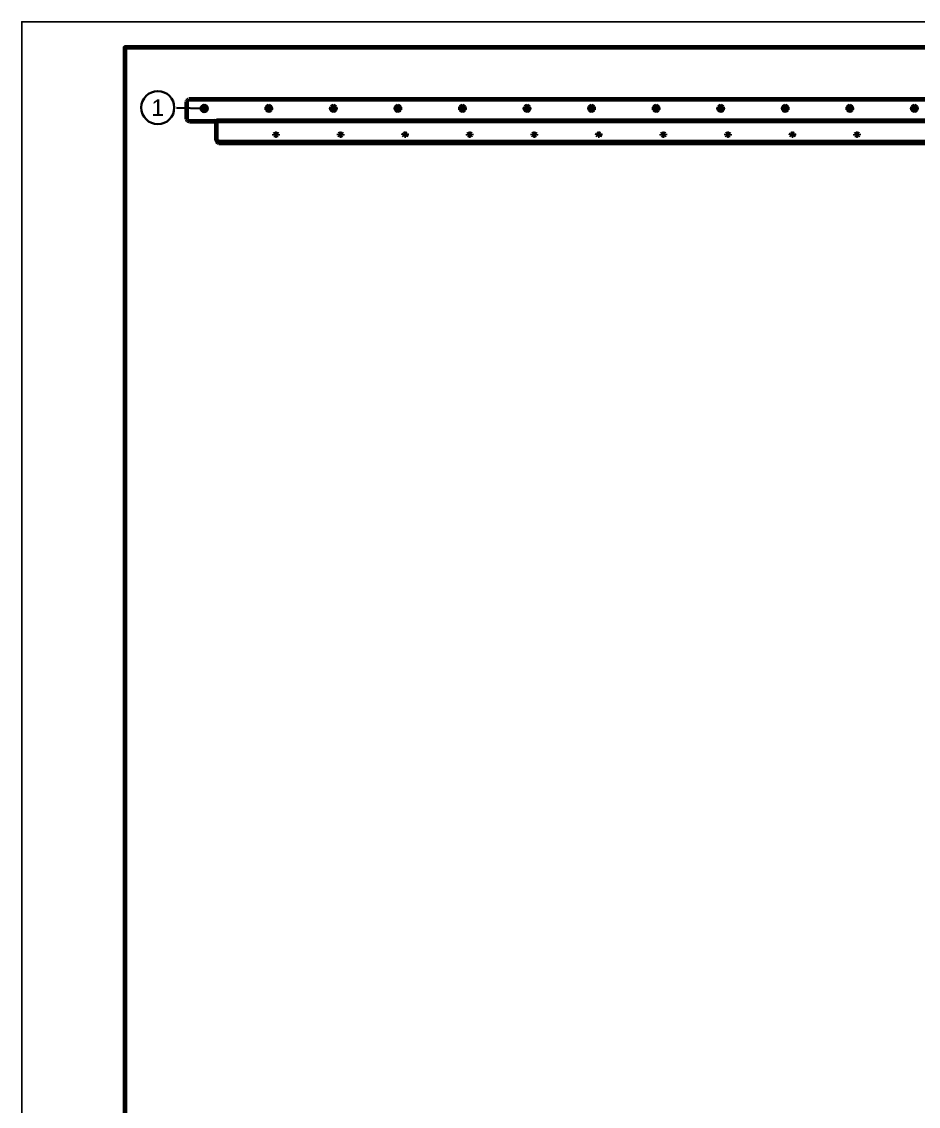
# Model space of a CAD drawing. Header units: millimetres. Extents: x 0 to 599, y 0 to 420.
# Drawn here: x 0 to 173.6, y 210 to 420 of the extents above; entities that cross this region are included whole.
import ezdxf
from ezdxf.enums import TextEntityAlignment as Align

# ---------------------------------------------------------------- set-up
doc = ezdxf.new("R2010")
doc.units = ezdxf.units.MM
doc.styles.add('GOST', font='Arial')

msp = doc.modelspace()

# ---------------------------------------------------------------- linework, layer by layer
at = {"color": 7, "lineweight": 35}
msp.add_line((29.95, 403.29), (35.35, 403.2), dxfattribs=at)
at = {"color": 1, "lineweight": 70}
for p, q in [((32, 404.5), (32.01, 404.61)), ((32, 401.2), (32, 404.5)), ((32.01, 404.61), (32.05, 404.72)), ((32.05, 404.72), (32.11, 404.81)), ((32.11, 404.81), (32.19, 404.89)), ((32.19, 404.89), (32.28, 404.95)), ((32.28, 404.95), (32.39, 404.99)), ((32.39, 404.99), (32.5, 405)), ((32.5, 405), (316.75, 405)), ((35.35, 403.69), (34.92, 403.45)), ((34.92, 403.45), (34.92, 402.95)), ((34.95, 403.23), (34.97, 403.34)), ((34.95, 403.12), (34.95, 403.23)), ((34.97, 403.34), (35.02, 403.43)), ((35.02, 403.43), (35.09, 403.51)), ((35.09, 403.51), (35.19, 403.57)), ((35.1, 403.2), (35.12, 403.29)), ((35.12, 403.11), (35.1, 403.2)), ((35.12, 403.29), (35.16, 403.36)), ((35.16, 403.36), (35.22, 403.42)), ((35.19, 403.57), (35.29, 403.6)), ((35.22, 403.42), (35.31, 403.45)), ((35.29, 403.6), (35.41, 403.6)), ((35.31, 403.45), (35.39, 403.45)), ((35.77, 403.45), (35.35, 403.69)), ((35.39, 403.45), (35.47, 403.42)), ((35.41, 403.6), (35.51, 403.57)), ((35.47, 403.42), (35.54, 403.36)), ((35.51, 403.57), (35.61, 403.51)), ((35.54, 403.36), (35.58, 403.29)), ((35.58, 403.29), (35.6, 403.2)), ((35.6, 403.2), (35.58, 403.11)), ((35.61, 403.51), (35.68, 403.43)), ((35.68, 403.43), (35.73, 403.34)), ((35.73, 403.34), (35.75, 403.23)), ((35.75, 403.23), (35.75, 403.12)), ((35.77, 402.95), (35.77, 403.45)), ((47.85, 403.69), (47.42, 403.45)), ((47.42, 403.45), (47.42, 402.95)), ((47.45, 403.23), (47.47, 403.34)), ((47.45, 403.12), (47.45, 403.23)), ((47.47, 403.34), (47.52, 403.43)), ((47.52, 403.43), (47.59, 403.51)), ((47.59, 403.51), (47.69, 403.57)), ((47.6, 403.2), (47.62, 403.29)), ((47.62, 403.11), (47.6, 403.2)), ((47.62, 403.29), (47.66, 403.36)), ((47.66, 403.36), (47.72, 403.42)), ((47.69, 403.57), (47.79, 403.6)), ((47.72, 403.42), (47.81, 403.45)), ((47.79, 403.6), (47.91, 403.6)), ((47.81, 403.45), (47.89, 403.45)), ((48.27, 403.45), (47.85, 403.69)), ((47.89, 403.45), (47.97, 403.42)), ((47.91, 403.6), (48.01, 403.57)), ((47.97, 403.42), (48.04, 403.36)), ((48.01, 403.57), (48.11, 403.51)), ((48.04, 403.36), (48.08, 403.29)), ((48.08, 403.29), (48.1, 403.2)), ((48.1, 403.2), (48.08, 403.11)), ((48.11, 403.51), (48.18, 403.43)), ((48.18, 403.43), (48.23, 403.34)), ((48.23, 403.34), (48.25, 403.23)), ((48.25, 403.23), (48.25, 403.12)), ((48.27, 402.95), (48.27, 403.45)), ((60.35, 403.69), (59.92, 403.45)), ((59.92, 403.45), (59.92, 402.95)), ((59.95, 403.23), (59.97, 403.34)), ((59.95, 403.12), (59.95, 403.23)), ((59.97, 403.34), (60.02, 403.43)), ((60.02, 403.43), (60.09, 403.51)), ((60.09, 403.51), (60.19, 403.57)), ((60.1, 403.2), (60.12, 403.29)), ((60.12, 403.11), (60.1, 403.2)), ((60.12, 403.29), (60.16, 403.36)), ((60.16, 403.36), (60.22, 403.42)), ((60.19, 403.57), (60.29, 403.6)), ((60.22, 403.42), (60.31, 403.45)), ((60.29, 403.6), (60.41, 403.6)), ((60.31, 403.45), (60.39, 403.45)), ((60.77, 403.45), (60.35, 403.69)), ((60.39, 403.45), (60.47, 403.42)), ((60.41, 403.6), (60.51, 403.57)), ((60.47, 403.42), (60.54, 403.36)), ((60.51, 403.57), (60.61, 403.51)), ((60.54, 403.36), (60.58, 403.29)), ((60.58, 403.29), (60.6, 403.2)), ((60.6, 403.2), (60.58, 403.11)), ((60.61, 403.51), (60.68, 403.43)), ((60.68, 403.43), (60.73, 403.34)), ((60.73, 403.34), (60.75, 403.23)), ((60.75, 403.23), (60.75, 403.12)), ((60.77, 402.95), (60.77, 403.45)), ((72.85, 403.69), (72.42, 403.45)), ((72.42, 403.45), (72.42, 402.95)), ((72.45, 403.23), (72.47, 403.34)), ((72.45, 403.12), (72.45, 403.23)), ((72.47, 403.34), (72.52, 403.43)), ((72.52, 403.43), (72.59, 403.51)), ((72.59, 403.51), (72.69, 403.57)), ((72.6, 403.2), (72.62, 403.29)), ((72.62, 403.11), (72.6, 403.2)), ((72.62, 403.29), (72.66, 403.36)), ((72.66, 403.36), (72.72, 403.42)), ((72.69, 403.57), (72.79, 403.6)), ((72.72, 403.42), (72.81, 403.45)), ((72.79, 403.6), (72.91, 403.6)), ((72.81, 403.45), (72.89, 403.45)), ((73.27, 403.45), (72.85, 403.69)), ((72.89, 403.45), (72.97, 403.42)), ((72.91, 403.6), (73.01, 403.57)), ((72.97, 403.42), (73.04, 403.36)), ((73.01, 403.57), (73.11, 403.51)), ((73.04, 403.36), (73.08, 403.29)), ((73.08, 403.29), (73.1, 403.2)), ((73.1, 403.2), (73.08, 403.11)), ((73.11, 403.51), (73.18, 403.43)), ((73.18, 403.43), (73.23, 403.34)), ((73.23, 403.34), (73.25, 403.23)), ((73.25, 403.23), (73.25, 403.12)), ((73.27, 402.95), (73.27, 403.45)), ((85.35, 403.69), (84.92, 403.45)), ((84.92, 403.45), (84.92, 402.95)), ((84.95, 403.23), (84.97, 403.34)), ((84.95, 403.12), (84.95, 403.23)), ((84.97, 403.34), (85.02, 403.43)), ((85.02, 403.43), (85.09, 403.51)), ((85.09, 403.51), (85.19, 403.57)), ((85.1, 403.2), (85.12, 403.29)), ((85.12, 403.11), (85.1, 403.2)), ((85.12, 403.29), (85.16, 403.36)), ((85.16, 403.36), (85.22, 403.42)), ((85.19, 403.57), (85.29, 403.6)), ((85.22, 403.42), (85.31, 403.45)), ((85.29, 403.6), (85.41, 403.6)), ((85.31, 403.45), (85.39, 403.45)), ((85.77, 403.45), (85.35, 403.69)), ((85.39, 403.45), (85.47, 403.42)), ((85.41, 403.6), (85.51, 403.57)), ((85.47, 403.42), (85.54, 403.36)), ((85.51, 403.57), (85.61, 403.51)), ((85.54, 403.36), (85.58, 403.29)), ((85.58, 403.29), (85.6, 403.2)), ((85.6, 403.2), (85.58, 403.11)), ((85.61, 403.51), (85.68, 403.43)), ((85.68, 403.43), (85.73, 403.34)), ((85.73, 403.34), (85.75, 403.23)), ((85.75, 403.23), (85.75, 403.12)), ((85.77, 402.95), (85.77, 403.45)), ((97.85, 403.69), (97.42, 403.45)), ((97.42, 403.45), (97.42, 402.95)), ((97.45, 403.23), (97.47, 403.34)), ((97.45, 403.12), (97.45, 403.23)), ((97.47, 403.34), (97.52, 403.43)), ((97.52, 403.43), (97.59, 403.51)), ((97.59, 403.51), (97.69, 403.57)), ((97.6, 403.2), (97.62, 403.29)), ((97.62, 403.11), (97.6, 403.2)), ((97.62, 403.29), (97.66, 403.36)), ((97.66, 403.36), (97.72, 403.42)), ((97.69, 403.57), (97.79, 403.6)), ((97.72, 403.42), (97.81, 403.45)), ((97.79, 403.6), (97.91, 403.6)), ((97.81, 403.45), (97.89, 403.45)), ((98.27, 403.45), (97.85, 403.69)), ((97.89, 403.45), (97.97, 403.42)), ((97.91, 403.6), (98.01, 403.57)), ((97.97, 403.42), (98.04, 403.36)), ((98.01, 403.57), (98.11, 403.51)), ((98.04, 403.36), (98.08, 403.29)), ((98.08, 403.29), (98.1, 403.2)), ((98.1, 403.2), (98.08, 403.11)), ((98.11, 403.51), (98.18, 403.43)), ((98.18, 403.43), (98.23, 403.34)), ((98.23, 403.34), (98.25, 403.23)), ((98.25, 403.23), (98.25, 403.12)), ((98.27, 402.95), (98.27, 403.45)), ((110.35, 403.69), (109.92, 403.45)), ((109.92, 403.45), (109.92, 402.95)), ((109.95, 403.23), (109.97, 403.34)), ((109.95, 403.12), (109.95, 403.23)), ((109.97, 403.34), (110.02, 403.43)), ((110.02, 403.43), (110.09, 403.51)), ((110.09, 403.51), (110.19, 403.57)), ((110.1, 403.2), (110.12, 403.29)), ((110.12, 403.11), (110.1, 403.2)), ((110.12, 403.29), (110.16, 403.36)), ((110.16, 403.36), (110.22, 403.42)), ((110.19, 403.57), (110.29, 403.6)), ((110.22, 403.42), (110.31, 403.45)), ((110.29, 403.6), (110.41, 403.6)), ((110.31, 403.45), (110.39, 403.45)), ((110.77, 403.45), (110.35, 403.69)), ((110.39, 403.45), (110.47, 403.42)), ((110.41, 403.6), (110.51, 403.57)), ((110.47, 403.42), (110.54, 403.36)), ((110.51, 403.57), (110.61, 403.51)), ((110.54, 403.36), (110.58, 403.29)), ((110.58, 403.29), (110.6, 403.2)), ((110.6, 403.2), (110.58, 403.11)), ((110.61, 403.51), (110.68, 403.43)), ((110.68, 403.43), (110.73, 403.34)), ((110.73, 403.34), (110.75, 403.23)), ((110.75, 403.23), (110.75, 403.12)), ((110.77, 402.95), (110.77, 403.45)), ((122.85, 403.69), (122.42, 403.45)), ((122.42, 403.45), (122.42, 402.95)), ((122.45, 403.23), (122.47, 403.34)), ((122.45, 403.12), (122.45, 403.23)), ((122.47, 403.34), (122.52, 403.43)), ((122.52, 403.43), (122.59, 403.51)), ((122.59, 403.51), (122.69, 403.57)), ((122.6, 403.2), (122.62, 403.29)), ((122.62, 403.11), (122.6, 403.2)), ((122.62, 403.29), (122.66, 403.36)), ((122.66, 403.36), (122.72, 403.42)), ((122.69, 403.57), (122.79, 403.6)), ((122.72, 403.42), (122.81, 403.45)), ((122.79, 403.6), (122.91, 403.6)), ((122.81, 403.45), (122.89, 403.45)), ((123.27, 403.45), (122.85, 403.69)), ((122.89, 403.45), (122.97, 403.42)), ((122.91, 403.6), (123.01, 403.57)), ((122.97, 403.42), (123.04, 403.36)), ((123.01, 403.57), (123.11, 403.51)), ((123.04, 403.36), (123.08, 403.29)), ((123.08, 403.29), (123.1, 403.2)), ((123.1, 403.2), (123.08, 403.11)), ((123.11, 403.51), (123.18, 403.43)), ((123.18, 403.43), (123.23, 403.34)), ((123.23, 403.34), (123.25, 403.23)), ((123.25, 403.23), (123.25, 403.12)), ((123.27, 402.95), (123.27, 403.45)), ((135.35, 403.69), (134.92, 403.45)), ((134.92, 403.45), (134.92, 402.95)), ((134.95, 403.23), (134.97, 403.34)), ((134.95, 403.12), (134.95, 403.23)), ((134.97, 403.34), (135.02, 403.43)), ((135.02, 403.43), (135.09, 403.51)), ((135.09, 403.51), (135.19, 403.57)), ((135.1, 403.2), (135.12, 403.29)), ((135.12, 403.11), (135.1, 403.2)), ((135.12, 403.29), (135.16, 403.36)), ((135.16, 403.36), (135.22, 403.42)), ((135.19, 403.57), (135.29, 403.6)), ((135.22, 403.42), (135.31, 403.45)), ((135.29, 403.6), (135.41, 403.6)), ((135.31, 403.45), (135.39, 403.45)), ((135.77, 403.45), (135.35, 403.69)), ((135.39, 403.45), (135.47, 403.42)), ((135.41, 403.6), (135.51, 403.57)), ((135.47, 403.42), (135.54, 403.36)), ((135.51, 403.57), (135.61, 403.51)), ((135.54, 403.36), (135.58, 403.29)), ((135.58, 403.29), (135.6, 403.2)), ((135.6, 403.2), (135.58, 403.11)), ((135.61, 403.51), (135.68, 403.43)), ((135.68, 403.43), (135.73, 403.34)), ((135.73, 403.34), (135.75, 403.23)), ((135.75, 403.23), (135.75, 403.12)), ((135.77, 402.95), (135.77, 403.45)), ((147.85, 403.69), (147.42, 403.45)), ((147.42, 403.45), (147.42, 402.95)), ((147.45, 403.23), (147.47, 403.34)), ((147.45, 403.12), (147.45, 403.23)), ((147.47, 403.34), (147.52, 403.43)), ((147.52, 403.43), (147.59, 403.51)), ((147.59, 403.51), (147.69, 403.57)), ((147.6, 403.2), (147.62, 403.29)), ((147.62, 403.11), (147.6, 403.2)), ((147.62, 403.29), (147.66, 403.36)), ((147.66, 403.36), (147.72, 403.42)), ((147.69, 403.57), (147.79, 403.6)), ((147.72, 403.42), (147.81, 403.45)), ((147.79, 403.6), (147.91, 403.6)), ((147.81, 403.45), (147.89, 403.45)), ((148.27, 403.45), (147.85, 403.69)), ((147.89, 403.45), (147.97, 403.42)), ((147.91, 403.6), (148.01, 403.57)), ((147.97, 403.42), (148.04, 403.36)), ((148.01, 403.57), (148.11, 403.51)), ((148.04, 403.36), (148.08, 403.29)), ((148.08, 403.29), (148.1, 403.2)), ((148.1, 403.2), (148.08, 403.11)), ((148.11, 403.51), (148.18, 403.43)), ((148.18, 403.43), (148.23, 403.34)), ((148.23, 403.34), (148.25, 403.23)), ((148.25, 403.23), (148.25, 403.12)), ((148.27, 402.95), (148.27, 403.45)), ((160.35, 403.69), (159.92, 403.45)), ((159.92, 403.45), (159.92, 402.95)), ((159.95, 403.23), (159.97, 403.34)), ((159.95, 403.12), (159.95, 403.23)), ((159.97, 403.34), (160.02, 403.43)), ((160.02, 403.43), (160.09, 403.51)), ((160.09, 403.51), (160.19, 403.57)), ((160.1, 403.2), (160.12, 403.29)), ((160.12, 403.11), (160.1, 403.2)), ((160.12, 403.29), (160.16, 403.36)), ((160.16, 403.36), (160.22, 403.42)), ((160.19, 403.57), (160.29, 403.6)), ((160.22, 403.42), (160.31, 403.45)), ((160.29, 403.6), (160.41, 403.6)), ((160.31, 403.45), (160.39, 403.45)), ((160.77, 403.45), (160.35, 403.69)), ((160.39, 403.45), (160.47, 403.42)), ((160.41, 403.6), (160.51, 403.57)), ((160.47, 403.42), (160.54, 403.36)), ((160.51, 403.57), (160.61, 403.51)), ((160.54, 403.36), (160.58, 403.29)), ((160.58, 403.29), (160.6, 403.2)), ((160.6, 403.2), (160.58, 403.11)), ((160.61, 403.51), (160.68, 403.43)), ((160.68, 403.43), (160.73, 403.34)), ((160.73, 403.34), (160.75, 403.23)), ((160.75, 403.23), (160.75, 403.12)), ((160.77, 402.95), (160.77, 403.45)), ((172.85, 403.69), (172.42, 403.45)), ((172.42, 403.45), (172.42, 402.95)), ((172.45, 403.23), (172.47, 403.34)), ((172.45, 403.12), (172.45, 403.23)), ((172.47, 403.34), (172.52, 403.43)), ((172.52, 403.43), (172.59, 403.51)), ((172.59, 403.51), (172.69, 403.57)), ((172.6, 403.2), (172.62, 403.29)), ((172.62, 403.11), (172.6, 403.2)), ((172.62, 403.29), (172.66, 403.36)), ((172.66, 403.36), (172.72, 403.42)), ((172.69, 403.57), (172.79, 403.6)), ((172.72, 403.42), (172.81, 403.45)), ((172.79, 403.6), (172.91, 403.6)), ((172.81, 403.45), (172.89, 403.45)), ((173.27, 403.45), (172.85, 403.69)), ((172.89, 403.45), (172.97, 403.42)), ((172.91, 403.6), (173.01, 403.57)), ((172.97, 403.42), (173.04, 403.36)), ((173.01, 403.57), (173.11, 403.51)), ((173.04, 403.36), (173.08, 403.29)), ((173.08, 403.29), (173.1, 403.2)), ((173.1, 403.2), (173.08, 403.11)), ((173.11, 403.51), (173.18, 403.43)), ((173.18, 403.43), (173.23, 403.34)), ((173.23, 403.34), (173.25, 403.23)), ((173.25, 403.23), (173.25, 403.12)), ((173.27, 402.95), (173.27, 403.45)), ((32.01, 401.09), (32, 401.2)), ((34.92, 402.95), (35.35, 402.71)), ((34.99, 403.01), (34.95, 403.12)), ((35.05, 402.92), (34.99, 403.01)), ((35.14, 402.85), (35.05, 402.92)), ((35.16, 403.04), (35.12, 403.11)), ((35.24, 402.81), (35.14, 402.85)), ((35.22, 402.98), (35.16, 403.04)), ((35.31, 402.95), (35.22, 402.98)), ((35.35, 402.79), (35.24, 402.81)), ((35.39, 402.95), (35.31, 402.95)), ((35.35, 402.71), (35.77, 402.95)), ((35.46, 402.81), (35.35, 402.79)), ((35.47, 402.98), (35.39, 402.95)), ((35.56, 402.85), (35.46, 402.81)), ((35.54, 403.04), (35.47, 402.98)), ((35.58, 403.11), (35.54, 403.04)), ((35.65, 402.92), (35.56, 402.85)), ((35.71, 403.01), (35.65, 402.92)), ((35.75, 403.12), (35.71, 403.01)), ((47.42, 402.95), (47.85, 402.71)), ((47.49, 403.01), (47.45, 403.12)), ((47.55, 402.92), (47.49, 403.01)), ((47.64, 402.85), (47.55, 402.92)), ((47.66, 403.04), (47.62, 403.11)), ((47.74, 402.81), (47.64, 402.85)), ((47.72, 402.98), (47.66, 403.04)), ((47.81, 402.95), (47.72, 402.98)), ((47.85, 402.79), (47.74, 402.81)), ((47.89, 402.95), (47.81, 402.95)), ((47.85, 402.71), (48.27, 402.95)), ((47.96, 402.81), (47.85, 402.79)), ((47.97, 402.98), (47.89, 402.95)), ((48.06, 402.85), (47.96, 402.81)), ((48.04, 403.04), (47.97, 402.98)), ((48.08, 403.11), (48.04, 403.04)), ((48.15, 402.92), (48.06, 402.85)), ((48.21, 403.01), (48.15, 402.92)), ((48.25, 403.12), (48.21, 403.01)), ((59.92, 402.95), (60.35, 402.71)), ((59.99, 403.01), (59.95, 403.12)), ((60.05, 402.92), (59.99, 403.01)), ((60.14, 402.85), (60.05, 402.92)), ((60.16, 403.04), (60.12, 403.11)), ((60.24, 402.81), (60.14, 402.85)), ((60.22, 402.98), (60.16, 403.04)), ((60.31, 402.95), (60.22, 402.98)), ((60.35, 402.79), (60.24, 402.81)), ((60.39, 402.95), (60.31, 402.95)), ((60.35, 402.71), (60.77, 402.95)), ((60.46, 402.81), (60.35, 402.79)), ((60.47, 402.98), (60.39, 402.95)), ((60.56, 402.85), (60.46, 402.81)), ((60.54, 403.04), (60.47, 402.98)), ((60.58, 403.11), (60.54, 403.04)), ((60.65, 402.92), (60.56, 402.85)), ((60.71, 403.01), (60.65, 402.92)), ((60.75, 403.12), (60.71, 403.01)), ((72.42, 402.95), (72.85, 402.71)), ((72.49, 403.01), (72.45, 403.12)), ((72.55, 402.92), (72.49, 403.01)), ((72.64, 402.85), (72.55, 402.92)), ((72.66, 403.04), (72.62, 403.11)), ((72.74, 402.81), (72.64, 402.85)), ((72.72, 402.98), (72.66, 403.04)), ((72.81, 402.95), (72.72, 402.98)), ((72.85, 402.79), (72.74, 402.81)), ((72.89, 402.95), (72.81, 402.95)), ((72.85, 402.71), (73.27, 402.95)), ((72.96, 402.81), (72.85, 402.79)), ((72.97, 402.98), (72.89, 402.95)), ((73.06, 402.85), (72.96, 402.81)), ((73.04, 403.04), (72.97, 402.98)), ((73.08, 403.11), (73.04, 403.04)), ((73.15, 402.92), (73.06, 402.85)), ((73.21, 403.01), (73.15, 402.92)), ((73.25, 403.12), (73.21, 403.01)), ((84.92, 402.95), (85.35, 402.71)), ((84.99, 403.01), (84.95, 403.12)), ((85.05, 402.92), (84.99, 403.01)), ((85.14, 402.85), (85.05, 402.92)), ((85.16, 403.04), (85.12, 403.11)), ((85.24, 402.81), (85.14, 402.85)), ((85.22, 402.98), (85.16, 403.04)), ((85.31, 402.95), (85.22, 402.98)), ((85.35, 402.79), (85.24, 402.81)), ((85.39, 402.95), (85.31, 402.95)), ((85.35, 402.71), (85.77, 402.95)), ((85.46, 402.81), (85.35, 402.79)), ((85.47, 402.98), (85.39, 402.95)), ((85.56, 402.85), (85.46, 402.81)), ((85.54, 403.04), (85.47, 402.98)), ((85.58, 403.11), (85.54, 403.04)), ((85.65, 402.92), (85.56, 402.85)), ((85.71, 403.01), (85.65, 402.92)), ((85.75, 403.12), (85.71, 403.01)), ((97.42, 402.95), (97.85, 402.71)), ((97.49, 403.01), (97.45, 403.12)), ((97.55, 402.92), (97.49, 403.01)), ((97.64, 402.85), (97.55, 402.92)), ((97.66, 403.04), (97.62, 403.11)), ((97.74, 402.81), (97.64, 402.85)), ((97.72, 402.98), (97.66, 403.04)), ((97.81, 402.95), (97.72, 402.98)), ((97.85, 402.79), (97.74, 402.81)), ((97.89, 402.95), (97.81, 402.95)), ((97.85, 402.71), (98.27, 402.95)), ((97.96, 402.81), (97.85, 402.79)), ((97.97, 402.98), (97.89, 402.95)), ((98.06, 402.85), (97.96, 402.81)), ((98.04, 403.04), (97.97, 402.98)), ((98.08, 403.11), (98.04, 403.04)), ((98.15, 402.92), (98.06, 402.85)), ((98.21, 403.01), (98.15, 402.92)), ((98.25, 403.12), (98.21, 403.01)), ((109.92, 402.95), (110.35, 402.71)), ((109.99, 403.01), (109.95, 403.12)), ((110.05, 402.92), (109.99, 403.01)), ((110.14, 402.85), (110.05, 402.92)), ((110.16, 403.04), (110.12, 403.11)), ((110.24, 402.81), (110.14, 402.85)), ((110.22, 402.98), (110.16, 403.04)), ((110.31, 402.95), (110.22, 402.98)), ((110.35, 402.79), (110.24, 402.81)), ((110.39, 402.95), (110.31, 402.95)), ((110.35, 402.71), (110.77, 402.95)), ((110.46, 402.81), (110.35, 402.79)), ((110.47, 402.98), (110.39, 402.95)), ((110.56, 402.85), (110.46, 402.81)), ((110.54, 403.04), (110.47, 402.98)), ((110.58, 403.11), (110.54, 403.04)), ((110.65, 402.92), (110.56, 402.85)), ((110.71, 403.01), (110.65, 402.92)), ((110.75, 403.12), (110.71, 403.01)), ((122.42, 402.95), (122.85, 402.71)), ((122.49, 403.01), (122.45, 403.12)), ((122.55, 402.92), (122.49, 403.01)), ((122.64, 402.85), (122.55, 402.92)), ((122.66, 403.04), (122.62, 403.11)), ((122.74, 402.81), (122.64, 402.85)), ((122.72, 402.98), (122.66, 403.04)), ((122.81, 402.95), (122.72, 402.98)), ((122.85, 402.79), (122.74, 402.81)), ((122.89, 402.95), (122.81, 402.95)), ((122.85, 402.71), (123.27, 402.95)), ((122.96, 402.81), (122.85, 402.79)), ((122.97, 402.98), (122.89, 402.95)), ((123.06, 402.85), (122.96, 402.81)), ((123.04, 403.04), (122.97, 402.98)), ((123.08, 403.11), (123.04, 403.04)), ((123.15, 402.92), (123.06, 402.85)), ((123.21, 403.01), (123.15, 402.92)), ((123.25, 403.12), (123.21, 403.01)), ((134.92, 402.95), (135.35, 402.71)), ((134.99, 403.01), (134.95, 403.12)), ((135.05, 402.92), (134.99, 403.01)), ((135.14, 402.85), (135.05, 402.92)), ((135.16, 403.04), (135.12, 403.11)), ((135.24, 402.81), (135.14, 402.85)), ((135.22, 402.98), (135.16, 403.04)), ((135.31, 402.95), (135.22, 402.98)), ((135.35, 402.79), (135.24, 402.81)), ((135.39, 402.95), (135.31, 402.95)), ((135.35, 402.71), (135.77, 402.95)), ((135.46, 402.81), (135.35, 402.79)), ((135.47, 402.98), (135.39, 402.95)), ((135.56, 402.85), (135.46, 402.81)), ((135.54, 403.04), (135.47, 402.98)), ((135.58, 403.11), (135.54, 403.04)), ((135.65, 402.92), (135.56, 402.85)), ((135.71, 403.01), (135.65, 402.92)), ((135.75, 403.12), (135.71, 403.01)), ((147.42, 402.95), (147.85, 402.71)), ((147.49, 403.01), (147.45, 403.12)), ((147.55, 402.92), (147.49, 403.01)), ((147.64, 402.85), (147.55, 402.92)), ((147.66, 403.04), (147.62, 403.11)), ((147.74, 402.81), (147.64, 402.85)), ((147.72, 402.98), (147.66, 403.04)), ((147.81, 402.95), (147.72, 402.98)), ((147.85, 402.79), (147.74, 402.81)), ((147.89, 402.95), (147.81, 402.95)), ((147.85, 402.71), (148.27, 402.95)), ((147.96, 402.81), (147.85, 402.79)), ((147.97, 402.98), (147.89, 402.95)), ((148.06, 402.85), (147.96, 402.81)), ((148.04, 403.04), (147.97, 402.98)), ((148.08, 403.11), (148.04, 403.04)), ((148.15, 402.92), (148.06, 402.85)), ((148.21, 403.01), (148.15, 402.92)), ((148.25, 403.12), (148.21, 403.01)), ((159.92, 402.95), (160.35, 402.71)), ((159.99, 403.01), (159.95, 403.12)), ((160.05, 402.92), (159.99, 403.01)), ((160.14, 402.85), (160.05, 402.92)), ((160.16, 403.04), (160.12, 403.11)), ((160.24, 402.81), (160.14, 402.85)), ((160.22, 402.98), (160.16, 403.04)), ((160.31, 402.95), (160.22, 402.98)), ((160.35, 402.79), (160.24, 402.81)), ((160.39, 402.95), (160.31, 402.95)), ((160.35, 402.71), (160.77, 402.95)), ((160.46, 402.81), (160.35, 402.79)), ((160.47, 402.98), (160.39, 402.95)), ((160.56, 402.85), (160.46, 402.81)), ((160.54, 403.04), (160.47, 402.98)), ((160.58, 403.11), (160.54, 403.04)), ((160.65, 402.92), (160.56, 402.85)), ((160.71, 403.01), (160.65, 402.92)), ((160.75, 403.12), (160.71, 403.01)), ((172.42, 402.95), (172.85, 402.71)), ((172.49, 403.01), (172.45, 403.12)), ((172.55, 402.92), (172.49, 403.01)), ((172.64, 402.85), (172.55, 402.92)), ((172.66, 403.04), (172.62, 403.11)), ((172.74, 402.81), (172.64, 402.85)), ((172.72, 402.98), (172.66, 403.04)), ((172.81, 402.95), (172.72, 402.98)), ((172.85, 402.79), (172.74, 402.81)), ((172.89, 402.95), (172.81, 402.95)), ((172.85, 402.71), (173.27, 402.95)), ((172.96, 402.81), (172.85, 402.79)), ((172.97, 402.98), (172.89, 402.95)), ((173.06, 402.85), (172.96, 402.81)), ((173.04, 403.04), (172.97, 402.98)), ((173.08, 403.11), (173.04, 403.04)), ((173.15, 402.92), (173.06, 402.85)), ((173.21, 403.01), (173.15, 402.92)), ((173.25, 403.12), (173.21, 403.01)), ((32.05, 400.98), (32.01, 401.09)), ((32.11, 400.89), (32.05, 400.98)), ((32.19, 400.81), (32.11, 400.89)), ((32.28, 400.75), (32.19, 400.81)), ((32.39, 400.71), (32.28, 400.75)), ((32.5, 400.7), (32.39, 400.71)), ((37.65, 400.7), (32.5, 400.7)), ((37.65, 400.86), (37.66, 400.89)), ((37.65, 400.7), (37.65, 400.86)), ((37.66, 400.89), (37.7, 400.91)), ((37.7, 400.91), (37.74, 400.89)), ((37.74, 400.89), (37.75, 400.86)), ((37.75, 400.85), (37.75, 400.86)), ((37.75, 400.86), (317.25, 400.86)), ((37.75, 400.84), (37.75, 400.85)), ((37.75, 400.83), (37.75, 400.84)), ((37.75, 400.81), (37.75, 400.83)), ((37.75, 400.8), (37.75, 400.81)), ((37.75, 400.79), (37.75, 400.8)), ((37.75, 400.78), (37.75, 400.79)), ((37.75, 400.77), (37.75, 400.78)), ((37.75, 400.76), (37.75, 400.77)), ((37.75, 400.75), (37.75, 400.76)), ((37.75, 400.74), (37.75, 400.75)), ((37.75, 400.73), (37.75, 400.74)), ((37.75, 400.72), (37.75, 400.73)), ((37.75, 400.71), (37.75, 400.72)), ((37.75, 397.12), (37.75, 400.71)), ((317.25, 400.71), (37.75, 400.71)), ((37.75, 397.12), (37.75, 396.97)), ((37.76, 397.04), (37.75, 397.12)), ((37.75, 396.97), (37.76, 396.89)), ((37.79, 396.96), (37.76, 397.04)), ((37.83, 396.89), (37.79, 396.96)), ((48.95, 398.14), (48.96, 398.19)), ((48.96, 398.09), (48.95, 398.14)), ((48.96, 398.19), (48.97, 398.23)), ((49, 398.14), (48.96, 398.07)), ((48.97, 398.05), (48.96, 398.09)), ((48.97, 398.23), (49, 398.28)), ((49, 398), (48.97, 398.05)), ((49, 398.28), (49.04, 398.31)), ((49.07, 398.19), (49, 398.14)), ((49.04, 397.97), (49, 398)), ((49.04, 398.31), (49.08, 398.34)), ((49.08, 397.94), (49.04, 397.97)), ((49.16, 398.23), (49.07, 398.19)), ((49.08, 398.34), (49.14, 398.37)), ((49.14, 397.91), (49.08, 397.94)), ((49.14, 398.37), (49.19, 398.38)), ((49.19, 397.9), (49.14, 397.91)), ((49.25, 398.24), (49.16, 398.23)), ((49.19, 398.38), (49.25, 398.39)), ((49.25, 397.89), (49.19, 397.9)), ((49.25, 398.39), (49.31, 398.38)), ((49.34, 398.23), (49.25, 398.24)), ((49.31, 397.9), (49.25, 397.89)), ((49.31, 398.38), (49.36, 398.37)), ((49.36, 397.91), (49.31, 397.9)), ((49.43, 398.19), (49.34, 398.23)), ((49.36, 398.37), (49.42, 398.34)), ((49.42, 397.94), (49.36, 397.91)), ((49.42, 398.34), (49.46, 398.31)), ((49.46, 397.97), (49.42, 397.94)), ((49.5, 398.14), (49.43, 398.19)), ((49.46, 398.31), (49.5, 398.28)), ((49.5, 398), (49.46, 397.97)), ((49.5, 398.28), (49.53, 398.23)), ((49.54, 398.07), (49.5, 398.14)), ((49.53, 398.05), (49.5, 398)), ((49.53, 398.23), (49.54, 398.19)), ((49.54, 398.09), (49.53, 398.05)), ((49.54, 398.19), (49.55, 398.14)), ((49.55, 398.14), (49.54, 398.09)), ((61.45, 398.14), (61.46, 398.19)), ((61.46, 398.09), (61.45, 398.14)), ((61.46, 398.19), (61.47, 398.23)), ((61.5, 398.14), (61.46, 398.07)), ((61.47, 398.05), (61.46, 398.09)), ((61.47, 398.23), (61.5, 398.28)), ((61.5, 398), (61.47, 398.05)), ((61.5, 398.28), (61.54, 398.31)), ((61.57, 398.19), (61.5, 398.14)), ((61.54, 397.97), (61.5, 398)), ((61.54, 398.31), (61.58, 398.34)), ((61.58, 397.94), (61.54, 397.97)), ((61.66, 398.23), (61.57, 398.19)), ((61.58, 398.34), (61.64, 398.37)), ((61.64, 397.91), (61.58, 397.94)), ((61.64, 398.37), (61.69, 398.38)), ((61.69, 397.9), (61.64, 397.91)), ((61.75, 398.24), (61.66, 398.23)), ((61.69, 398.38), (61.75, 398.39)), ((61.75, 397.89), (61.69, 397.9)), ((61.75, 398.39), (61.81, 398.38)), ((61.84, 398.23), (61.75, 398.24)), ((61.81, 397.9), (61.75, 397.89)), ((61.81, 398.38), (61.86, 398.37)), ((61.86, 397.91), (61.81, 397.9)), ((61.93, 398.19), (61.84, 398.23)), ((61.86, 398.37), (61.92, 398.34)), ((61.92, 397.94), (61.86, 397.91)), ((61.92, 398.34), (61.96, 398.31)), ((61.96, 397.97), (61.92, 397.94)), ((62, 398.14), (61.93, 398.19)), ((61.96, 398.31), (62, 398.28)), ((62, 398), (61.96, 397.97)), ((62, 398.28), (62.03, 398.23)), ((62.04, 398.07), (62, 398.14)), ((62.03, 398.05), (62, 398)), ((62.03, 398.23), (62.04, 398.19)), ((62.04, 398.09), (62.03, 398.05)), ((62.04, 398.19), (62.05, 398.14)), ((62.05, 398.14), (62.04, 398.09)), ((73.95, 398.14), (73.96, 398.19)), ((73.96, 398.09), (73.95, 398.14)), ((73.96, 398.19), (73.97, 398.23)), ((74, 398.14), (73.96, 398.07)), ((73.97, 398.05), (73.96, 398.09)), ((73.97, 398.23), (74, 398.28)), ((74, 398), (73.97, 398.05)), ((74, 398.28), (74.04, 398.31)), ((74.07, 398.19), (74, 398.14)), ((74.04, 397.97), (74, 398)), ((74.04, 398.31), (74.08, 398.34)), ((74.08, 397.94), (74.04, 397.97)), ((74.16, 398.23), (74.07, 398.19)), ((74.08, 398.34), (74.14, 398.37)), ((74.14, 397.91), (74.08, 397.94)), ((74.14, 398.37), (74.19, 398.38)), ((74.19, 397.9), (74.14, 397.91)), ((74.25, 398.24), (74.16, 398.23)), ((74.19, 398.38), (74.25, 398.39)), ((74.25, 397.89), (74.19, 397.9)), ((74.25, 398.39), (74.31, 398.38)), ((74.34, 398.23), (74.25, 398.24)), ((74.31, 397.9), (74.25, 397.89)), ((74.31, 398.38), (74.36, 398.37)), ((74.36, 397.91), (74.31, 397.9)), ((74.43, 398.19), (74.34, 398.23)), ((74.36, 398.37), (74.42, 398.34)), ((74.42, 397.94), (74.36, 397.91)), ((74.42, 398.34), (74.46, 398.31)), ((74.46, 397.97), (74.42, 397.94)), ((74.5, 398.14), (74.43, 398.19)), ((74.46, 398.31), (74.5, 398.28)), ((74.5, 398), (74.46, 397.97)), ((74.5, 398.28), (74.53, 398.23)), ((74.54, 398.07), (74.5, 398.14)), ((74.53, 398.05), (74.5, 398)), ((74.53, 398.23), (74.54, 398.19)), ((74.54, 398.09), (74.53, 398.05)), ((74.54, 398.19), (74.55, 398.14)), ((74.55, 398.14), (74.54, 398.09)), ((86.45, 398.14), (86.46, 398.19)), ((86.46, 398.09), (86.45, 398.14)), ((86.46, 398.19), (86.47, 398.23)), ((86.5, 398.14), (86.46, 398.07)), ((86.47, 398.05), (86.46, 398.09)), ((86.47, 398.23), (86.5, 398.28)), ((86.5, 398), (86.47, 398.05)), ((86.5, 398.28), (86.54, 398.31)), ((86.57, 398.19), (86.5, 398.14)), ((86.54, 397.97), (86.5, 398)), ((86.54, 398.31), (86.58, 398.34)), ((86.58, 397.94), (86.54, 397.97)), ((86.66, 398.23), (86.57, 398.19)), ((86.58, 398.34), (86.64, 398.37)), ((86.64, 397.91), (86.58, 397.94)), ((86.64, 398.37), (86.69, 398.38)), ((86.69, 397.9), (86.64, 397.91)), ((86.75, 398.24), (86.66, 398.23)), ((86.69, 398.38), (86.75, 398.39)), ((86.75, 397.89), (86.69, 397.9)), ((86.75, 398.39), (86.81, 398.38)), ((86.84, 398.23), (86.75, 398.24)), ((86.81, 397.9), (86.75, 397.89)), ((86.81, 398.38), (86.86, 398.37)), ((86.86, 397.91), (86.81, 397.9)), ((86.93, 398.19), (86.84, 398.23)), ((86.86, 398.37), (86.92, 398.34)), ((86.92, 397.94), (86.86, 397.91)), ((86.92, 398.34), (86.96, 398.31)), ((86.96, 397.97), (86.92, 397.94)), ((87, 398.14), (86.93, 398.19)), ((86.96, 398.31), (87, 398.28)), ((87, 398), (86.96, 397.97)), ((87, 398.28), (87.03, 398.23)), ((87.04, 398.07), (87, 398.14)), ((87.03, 398.05), (87, 398)), ((87.03, 398.23), (87.04, 398.19)), ((87.04, 398.09), (87.03, 398.05)), ((87.04, 398.19), (87.05, 398.14)), ((87.05, 398.14), (87.04, 398.09)), ((98.95, 398.14), (98.96, 398.19)), ((98.96, 398.09), (98.95, 398.14)), ((98.96, 398.19), (98.97, 398.23)), ((99, 398.14), (98.96, 398.07)), ((98.97, 398.05), (98.96, 398.09)), ((98.97, 398.23), (99, 398.28)), ((99, 398), (98.97, 398.05)), ((99, 398.28), (99.04, 398.31)), ((99.07, 398.19), (99, 398.14)), ((99.04, 397.97), (99, 398)), ((99.04, 398.31), (99.08, 398.34)), ((99.08, 397.94), (99.04, 397.97)), ((99.16, 398.23), (99.07, 398.19)), ((99.08, 398.34), (99.14, 398.37)), ((99.14, 397.91), (99.08, 397.94)), ((99.14, 398.37), (99.19, 398.38)), ((99.19, 397.9), (99.14, 397.91)), ((99.25, 398.24), (99.16, 398.23)), ((99.19, 398.38), (99.25, 398.39)), ((99.25, 397.89), (99.19, 397.9)), ((99.25, 398.39), (99.31, 398.38)), ((99.34, 398.23), (99.25, 398.24)), ((99.31, 397.9), (99.25, 397.89)), ((99.31, 398.38), (99.36, 398.37)), ((99.36, 397.91), (99.31, 397.9)), ((99.43, 398.19), (99.34, 398.23)), ((99.36, 398.37), (99.42, 398.34)), ((99.42, 397.94), (99.36, 397.91)), ((99.42, 398.34), (99.46, 398.31)), ((99.46, 397.97), (99.42, 397.94)), ((99.5, 398.14), (99.43, 398.19)), ((99.46, 398.31), (99.5, 398.28)), ((99.5, 398), (99.46, 397.97)), ((99.5, 398.28), (99.53, 398.23)), ((99.54, 398.07), (99.5, 398.14)), ((99.53, 398.05), (99.5, 398)), ((99.53, 398.23), (99.54, 398.19)), ((99.54, 398.09), (99.53, 398.05)), ((99.54, 398.19), (99.55, 398.14)), ((99.55, 398.14), (99.54, 398.09)), ((111.45, 398.14), (111.46, 398.19)), ((111.46, 398.09), (111.45, 398.14)), ((111.46, 398.19), (111.47, 398.23)), ((111.5, 398.14), (111.46, 398.07)), ((111.47, 398.05), (111.46, 398.09)), ((111.47, 398.23), (111.5, 398.28)), ((111.5, 398), (111.47, 398.05)), ((111.5, 398.28), (111.54, 398.31)), ((111.57, 398.19), (111.5, 398.14)), ((111.54, 397.97), (111.5, 398)), ((111.54, 398.31), (111.58, 398.34)), ((111.58, 397.94), (111.54, 397.97)), ((111.66, 398.23), (111.57, 398.19)), ((111.58, 398.34), (111.64, 398.37)), ((111.64, 397.91), (111.58, 397.94)), ((111.64, 398.37), (111.69, 398.38)), ((111.69, 397.9), (111.64, 397.91)), ((111.75, 398.24), (111.66, 398.23)), ((111.69, 398.38), (111.75, 398.39)), ((111.75, 397.89), (111.69, 397.9)), ((111.75, 398.39), (111.81, 398.38)), ((111.84, 398.23), (111.75, 398.24)), ((111.81, 397.9), (111.75, 397.89)), ((111.81, 398.38), (111.86, 398.37)), ((111.86, 397.91), (111.81, 397.9)), ((111.93, 398.19), (111.84, 398.23)), ((111.86, 398.37), (111.92, 398.34)), ((111.92, 397.94), (111.86, 397.91)), ((111.92, 398.34), (111.96, 398.31)), ((111.96, 397.97), (111.92, 397.94)), ((112, 398.14), (111.93, 398.19)), ((111.96, 398.31), (112, 398.28)), ((112, 398), (111.96, 397.97)), ((112, 398.28), (112.03, 398.23)), ((112.04, 398.07), (112, 398.14)), ((112.03, 398.05), (112, 398)), ((112.03, 398.23), (112.04, 398.19)), ((112.04, 398.09), (112.03, 398.05)), ((112.04, 398.19), (112.05, 398.14)), ((112.05, 398.14), (112.04, 398.09)), ((123.95, 398.14), (123.96, 398.19)), ((123.96, 398.09), (123.95, 398.14)), ((123.96, 398.19), (123.97, 398.23)), ((124, 398.14), (123.96, 398.07)), ((123.97, 398.05), (123.96, 398.09)), ((123.97, 398.23), (124, 398.28)), ((124, 398), (123.97, 398.05)), ((124, 398.28), (124.04, 398.31)), ((124.07, 398.19), (124, 398.14)), ((124.04, 397.97), (124, 398)), ((124.04, 398.31), (124.08, 398.34)), ((124.08, 397.94), (124.04, 397.97)), ((124.16, 398.23), (124.07, 398.19)), ((124.08, 398.34), (124.14, 398.37)), ((124.14, 397.91), (124.08, 397.94)), ((124.14, 398.37), (124.19, 398.38)), ((124.19, 397.9), (124.14, 397.91)), ((124.25, 398.24), (124.16, 398.23)), ((124.19, 398.38), (124.25, 398.39)), ((124.25, 397.89), (124.19, 397.9)), ((124.25, 398.39), (124.31, 398.38)), ((124.34, 398.23), (124.25, 398.24)), ((124.31, 397.9), (124.25, 397.89)), ((124.31, 398.38), (124.36, 398.37)), ((124.36, 397.91), (124.31, 397.9)), ((124.43, 398.19), (124.34, 398.23)), ((124.36, 398.37), (124.42, 398.34)), ((124.42, 397.94), (124.36, 397.91)), ((124.42, 398.34), (124.46, 398.31)), ((124.46, 397.97), (124.42, 397.94)), ((124.5, 398.14), (124.43, 398.19)), ((124.46, 398.31), (124.5, 398.28)), ((124.5, 398), (124.46, 397.97)), ((124.5, 398.28), (124.53, 398.23)), ((124.54, 398.07), (124.5, 398.14)), ((124.53, 398.05), (124.5, 398)), ((124.53, 398.23), (124.54, 398.19)), ((124.54, 398.09), (124.53, 398.05)), ((124.54, 398.19), (124.55, 398.14)), ((124.55, 398.14), (124.54, 398.09)), ((136.45, 398.14), (136.46, 398.19)), ((136.46, 398.09), (136.45, 398.14)), ((136.46, 398.19), (136.47, 398.23)), ((136.5, 398.14), (136.46, 398.07)), ((136.47, 398.05), (136.46, 398.09)), ((136.47, 398.23), (136.5, 398.28)), ((136.5, 398), (136.47, 398.05)), ((136.5, 398.28), (136.54, 398.31)), ((136.57, 398.19), (136.5, 398.14)), ((136.54, 397.97), (136.5, 398)), ((136.54, 398.31), (136.58, 398.34)), ((136.58, 397.94), (136.54, 397.97)), ((136.66, 398.23), (136.57, 398.19)), ((136.58, 398.34), (136.64, 398.37)), ((136.64, 397.91), (136.58, 397.94)), ((136.64, 398.37), (136.69, 398.38)), ((136.69, 397.9), (136.64, 397.91)), ((136.75, 398.24), (136.66, 398.23)), ((136.69, 398.38), (136.75, 398.39)), ((136.75, 397.89), (136.69, 397.9)), ((136.75, 398.39), (136.81, 398.38)), ((136.84, 398.23), (136.75, 398.24)), ((136.81, 397.9), (136.75, 397.89)), ((136.81, 398.38), (136.86, 398.37)), ((136.86, 397.91), (136.81, 397.9)), ((136.93, 398.19), (136.84, 398.23)), ((136.86, 398.37), (136.92, 398.34)), ((136.92, 397.94), (136.86, 397.91)), ((136.92, 398.34), (136.96, 398.31)), ((136.96, 397.97), (136.92, 397.94)), ((137, 398.14), (136.93, 398.19)), ((136.96, 398.31), (137, 398.28)), ((137, 398), (136.96, 397.97)), ((137, 398.28), (137.03, 398.23)), ((137.04, 398.07), (137, 398.14)), ((137.03, 398.05), (137, 398)), ((137.03, 398.23), (137.04, 398.19)), ((137.04, 398.09), (137.03, 398.05)), ((137.04, 398.19), (137.05, 398.14)), ((137.05, 398.14), (137.04, 398.09)), ((148.95, 398.14), (148.96, 398.19)), ((148.96, 398.09), (148.95, 398.14)), ((148.96, 398.19), (148.97, 398.23)), ((149, 398.14), (148.96, 398.07)), ((148.97, 398.05), (148.96, 398.09)), ((148.97, 398.23), (149, 398.28)), ((149, 398), (148.97, 398.05)), ((149, 398.28), (149.04, 398.31)), ((149.07, 398.19), (149, 398.14)), ((149.04, 397.97), (149, 398)), ((149.04, 398.31), (149.08, 398.34)), ((149.08, 397.94), (149.04, 397.97)), ((149.16, 398.23), (149.07, 398.19)), ((149.08, 398.34), (149.14, 398.37)), ((149.14, 397.91), (149.08, 397.94)), ((149.14, 398.37), (149.19, 398.38)), ((149.19, 397.9), (149.14, 397.91)), ((149.25, 398.24), (149.16, 398.23)), ((149.19, 398.38), (149.25, 398.39)), ((149.25, 397.89), (149.19, 397.9)), ((149.25, 398.39), (149.31, 398.38)), ((149.34, 398.23), (149.25, 398.24)), ((149.31, 397.9), (149.25, 397.89)), ((149.31, 398.38), (149.36, 398.37)), ((149.36, 397.91), (149.31, 397.9)), ((149.43, 398.19), (149.34, 398.23)), ((149.36, 398.37), (149.42, 398.34)), ((149.42, 397.94), (149.36, 397.91)), ((149.42, 398.34), (149.46, 398.31)), ((149.46, 397.97), (149.42, 397.94)), ((149.5, 398.14), (149.43, 398.19)), ((149.46, 398.31), (149.5, 398.28)), ((149.5, 398), (149.46, 397.97)), ((149.5, 398.28), (149.53, 398.23)), ((149.54, 398.07), (149.5, 398.14)), ((149.53, 398.05), (149.5, 398)), ((149.53, 398.23), (149.54, 398.19)), ((149.54, 398.09), (149.53, 398.05)), ((149.54, 398.19), (149.55, 398.14)), ((149.55, 398.14), (149.54, 398.09)), ((161.45, 398.14), (161.46, 398.19)), ((161.46, 398.09), (161.45, 398.14)), ((161.46, 398.19), (161.47, 398.23)), ((161.5, 398.14), (161.46, 398.07)), ((161.47, 398.05), (161.46, 398.09)), ((161.47, 398.23), (161.5, 398.28)), ((161.5, 398), (161.47, 398.05)), ((161.5, 398.28), (161.54, 398.31)), ((161.57, 398.19), (161.5, 398.14)), ((161.54, 397.97), (161.5, 398)), ((161.54, 398.31), (161.58, 398.34)), ((161.58, 397.94), (161.54, 397.97)), ((161.66, 398.23), (161.57, 398.19)), ((161.58, 398.34), (161.64, 398.37)), ((161.64, 397.91), (161.58, 397.94)), ((161.64, 398.37), (161.69, 398.38)), ((161.69, 397.9), (161.64, 397.91)), ((161.75, 398.24), (161.66, 398.23)), ((161.69, 398.38), (161.75, 398.39)), ((161.75, 397.89), (161.69, 397.9)), ((161.75, 398.39), (161.81, 398.38)), ((161.84, 398.23), (161.75, 398.24)), ((161.81, 397.9), (161.75, 397.89)), ((161.81, 398.38), (161.86, 398.37)), ((161.86, 397.91), (161.81, 397.9)), ((161.93, 398.19), (161.84, 398.23)), ((161.86, 398.37), (161.92, 398.34)), ((161.92, 397.94), (161.86, 397.91)), ((161.92, 398.34), (161.96, 398.31)), ((161.96, 397.97), (161.92, 397.94)), ((162, 398.14), (161.93, 398.19)), ((161.96, 398.31), (162, 398.28)), ((162, 398), (161.96, 397.97)), ((162, 398.28), (162.03, 398.23)), ((162.04, 398.07), (162, 398.14)), ((162.03, 398.05), (162, 398)), ((162.03, 398.23), (162.04, 398.19)), ((162.04, 398.09), (162.03, 398.05)), ((162.04, 398.19), (162.05, 398.14)), ((162.05, 398.14), (162.04, 398.09)), ((37.76, 396.89), (37.79, 396.82)), ((37.79, 396.82), (37.83, 396.75)), ((37.9, 396.83), (37.83, 396.89)), ((37.83, 396.75), (37.9, 396.68)), ((37.97, 396.78), (37.9, 396.83)), ((37.9, 396.68), (37.97, 396.63)), ((38.06, 396.74), (37.97, 396.78)), ((37.97, 396.63), (38.06, 396.59)), ((38.15, 396.71), (38.06, 396.74)), ((38.06, 396.59), (38.15, 396.57)), ((38.25, 396.71), (38.15, 396.71)), ((38.15, 396.57), (38.25, 396.56)), ((38.25, 396.71), (317.5, 396.71)), ((38.25, 396.56), (38.25, 396.71)), ((38.25, 396.56), (317.5, 396.56))]:
    msp.add_line(p, q, dxfattribs=at)
at = {"color": 7, "lineweight": 25}
msp.add_lwpolyline([(0, 0), (594, 0), (594, 420), (0, 420)], close=True, dxfattribs=at)
at = {"color": 7, "lineweight": 70}
msp.add_lwpolyline([(20, 5), (589, 5), (589, 415), (20, 415)], close=True, dxfattribs=at)
at = {"color": 7, "lineweight": 35}
for centre, radius in [((26.35, 403.36), 3.2), ((35.35, 403.2), 0.7)]:
    msp.add_circle(centre, radius, dxfattribs=at)

# ---------------------------------------------------------------- texts
at = {"color": 7, "style": 'GOST'}
msp.add_text('1', height=3.2, dxfattribs=at).set_placement((26.35, 403.36), align=Align.MIDDLE)

doc.saveas('drawing.dxf')
